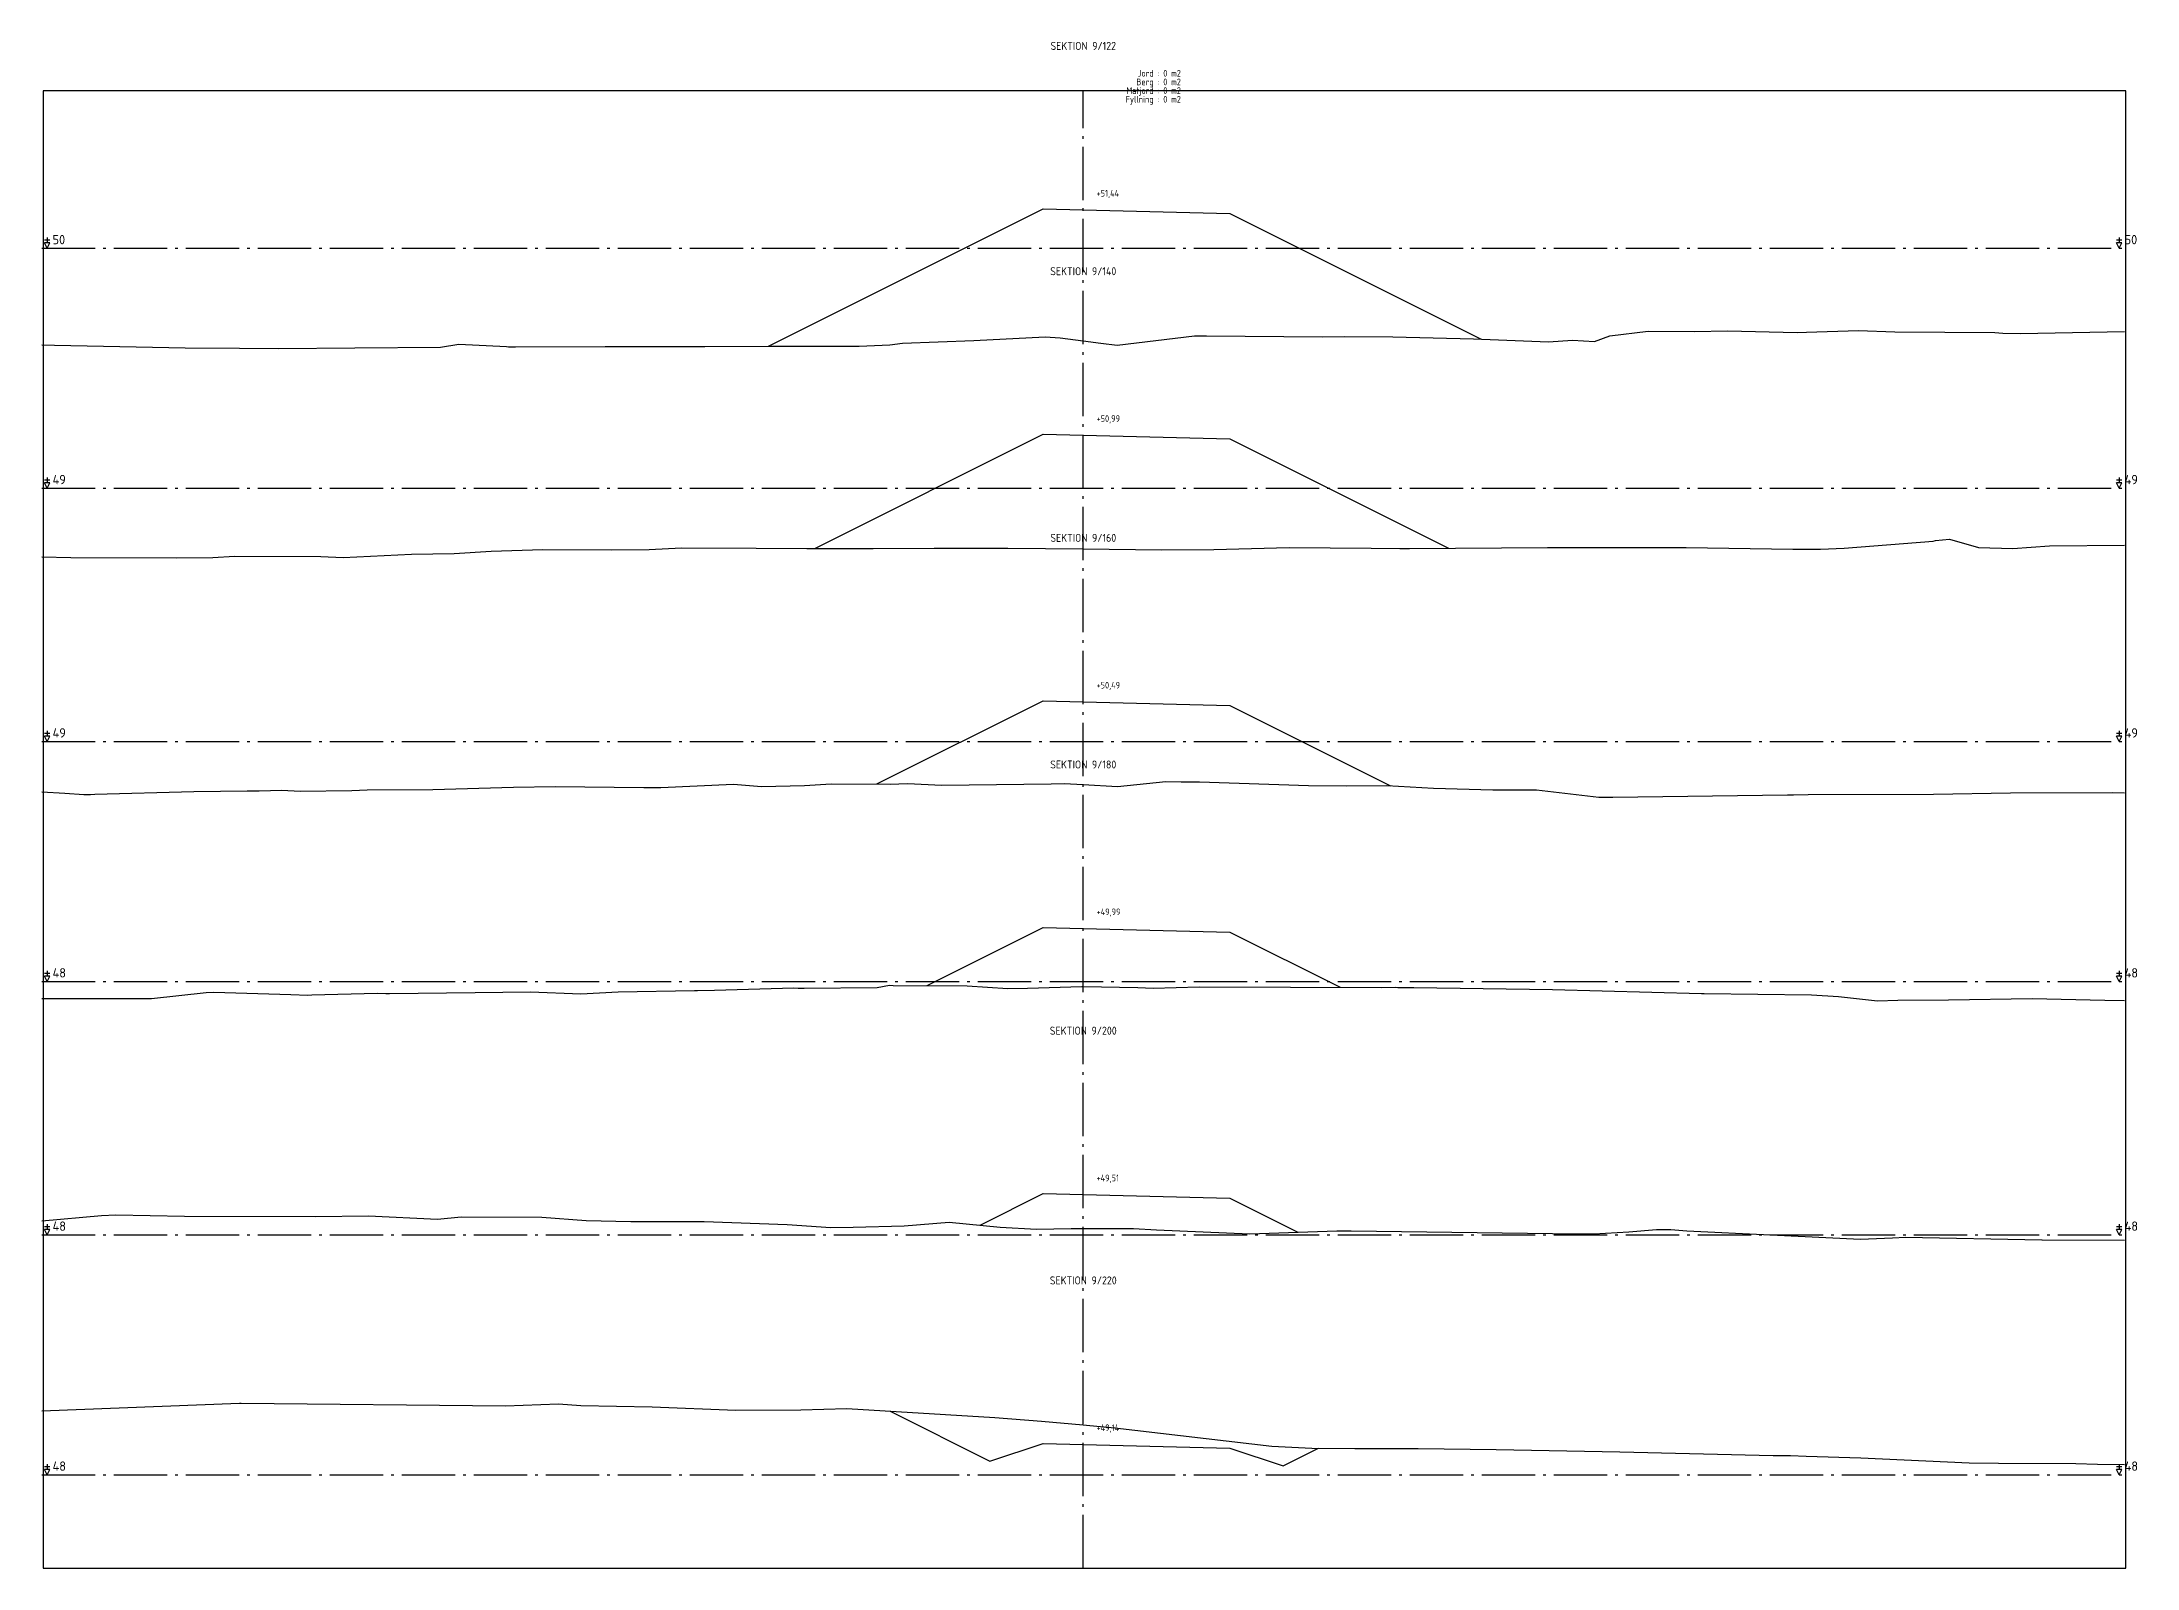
# Model space of a CAD drawing. Header units: metres. Extents: x 164066 to 165347, y 6228109 to 6230364.
# Drawn here: x 164065.9 to 164144.5, y 6228734.2 to 6228791.4 of the extents above; entities that cross this region are included whole.
import ezdxf
from ezdxf.enums import TextEntityAlignment as Align

# ---------------------------------------------------------------- set-up
doc = ezdxf.new("R2010")
doc.units = ezdxf.units.M
doc.header["$LTSCALE"] = 0.1
doc.linetypes.add('CENTRUMLINJE', pattern=[27, 20, -3, 1, -3])
for name, color, linetype in [('M-000', 7, 'Continuous'), ('M-372A', 3, 'Continuous'), ('M-374C', 6, 'Continuous'), ('M-378A', 7, 'CENTRUMLINJE'), ('M-378AT', 4, 'Continuous'), ('M-378B', 4, 'CENTRUMLINJE'), ('M-378BT', 4, 'Continuous'), ('M-378CT', 4, 'Continuous'), ('T19202X', 4, 'Continuous')]:
    doc.layers.add(name, color=color, linetype=linetype)
doc.styles.add('ISO35', font='ISO3098', dxfattribs={"height": 3.5})
doc.styles.add('P_ISO_25', font='ISO', dxfattribs={"height": 2.5})
doc.styles.add('P_ISO_30', font='ISO', dxfattribs={"height": 3})

msp = doc.modelspace()

# ---------------------------------------------------------------- linework, layer by layer
at = {"layer": 'M-000'}
msp.add_lwpolyline([(164065.944, 6228734.154), (164144.044, 6228734.154), (164144.044, 6228789.554), (164065.944, 6228789.554), (164065.944, 6228734.154)], dxfattribs=at)
at = {"layer": 'M-372A', "color": 3, "linetype": 'Continuous'}
for points in [[(164065.894, 6228780.028), (164066.363, 6228780.018), (164071.27, 6228779.915), (164073.305, 6228779.903), (164074.77, 6228779.895), (164077.632, 6228779.922), (164080.839, 6228779.945), (164081.524, 6228780.057), (164083.322, 6228779.975), (164083.393, 6228779.959), (164083.56, 6228779.959), (164083.652, 6228779.959), (164087.013, 6228779.969), (164089.789, 6228779.969), (164090.757, 6228779.968), (164093.245, 6228779.977), (164096.543, 6228779.98), (164097.685, 6228780.038), (164098.168, 6228780.094), (164100.839, 6228780.195), (164103.51, 6228780.333), (164104.08, 6228780.29), (164104.944, 6228780.181), (164105.605, 6228780.098), (164106.214, 6228780.021), (164109.11, 6228780.369), (164109.143, 6228780.375), (164109.566, 6228780.369), (164113.914, 6228780.331), (164114.754, 6228780.343), (164116.558, 6228780.331), (164119.575, 6228780.257), (164122.385, 6228780.144), (164123.295, 6228780.203), (164124.113, 6228780.158), (164124.691, 6228780.365), (164126.131, 6228780.542), (164127.869, 6228780.532), (164129.101, 6228780.561), (164131.716, 6228780.496), (164132.063, 6228780.502), (164134.01, 6228780.566), (164135.375, 6228780.519), (164139.126, 6228780.494), (164139.422, 6228780.475), (164140.091, 6228780.452), (164143.994, 6228780.527)], [(164065.894, 6228772.081), (164066.982, 6228772.059), (164070.927, 6228772.05), (164072.303, 6228772.058), (164073.116, 6228772.107), (164076.348, 6228772.091), (164077.187, 6228772.052), (164079.748, 6228772.178), (164081.355, 6228772.211), (164082.744, 6228772.29), (164084.684, 6228772.359), (164087.27, 6228772.344), (164088.664, 6228772.362), (164089.875, 6228772.425), (164092.683, 6228772.407), (164094.574, 6228772.396), (164097.065, 6228772.392), (164099.358, 6228772.409), (164102.112, 6228772.405), (164104.944, 6228772.377), (164107.881, 6228772.349), (164109.846, 6228772.362), (164112.66, 6228772.435), (164115.736, 6228772.403), (164116.81, 6228772.388), (164117.174, 6228772.399), (164122.35, 6228772.437), (164124.613, 6228772.429), (164127.553, 6228772.436), (164131.547, 6228772.371), (164132.59, 6228772.369), (164133.482, 6228772.405), (164136.809, 6228772.669), (164136.904, 6228772.689), (164137.429, 6228772.74), (164138.517, 6228772.432), (164139.805, 6228772.394), (164141.175, 6228772.499), (164143.994, 6228772.518)], [(164065.894, 6228763.269), (164066.754, 6228763.223), (164067.47, 6228763.172), (164067.716, 6228763.174), (164067.874, 6228763.177), (164071.59, 6228763.286), (164073.595, 6228763.31), (164074.043, 6228763.303), (164074.89, 6228763.328), (164075.577, 6228763.298), (164077.511, 6228763.322), (164078.095, 6228763.348), (164080.548, 6228763.354), (164083.583, 6228763.448), (164085.144, 6228763.462), (164088.462, 6228763.426), (164088.835, 6228763.426), (164089.108, 6228763.431), (164091.83, 6228763.552), (164092.877, 6228763.472), (164094.495, 6228763.505), (164095.494, 6228763.572), (164097.706, 6228763.56), (164098.349, 6228763.575), (164099.641, 6228763.52), (164103.735, 6228763.573), (164104.232, 6228763.584), (164104.944, 6228763.541), (164106.226, 6228763.465), (164108.037, 6228763.65), (164108.619, 6228763.644), (164109.308, 6228763.644), (164113.386, 6228763.506), (164114.822, 6228763.487), (164116.328, 6228763.505), (164118.082, 6228763.407), (164120.301, 6228763.343), (164121.94, 6228763.34), (164124.283, 6228763.067), (164124.314, 6228763.064), (164124.322, 6228763.064), (164124.805, 6228763.069), (164131.357, 6228763.155), (164131.578, 6228763.156), (164132.121, 6228763.165), (164136.827, 6228763.184), (164139.719, 6228763.23), (164143.527, 6228763.239), (164143.994, 6228763.232)], [(164065.894, 6228755.521), (164066.381, 6228755.521), (164069.742, 6228755.513), (164070.003, 6228755.517), (164072.052, 6228755.744), (164072.337, 6228755.754), (164075.226, 6228755.671), (164075.868, 6228755.647), (164076.013, 6228755.659), (164078.472, 6228755.721), (164078.79, 6228755.707), (164078.927, 6228755.703), (164082.141, 6228755.744), (164084.213, 6228755.769), (164086.1, 6228755.694), (164087.499, 6228755.764), (164090.364, 6228755.813), (164090.42, 6228755.815), (164090.476, 6228755.814), (164091.12, 6228755.832), (164094.087, 6228755.913), (164094.255, 6228755.905), (164094.483, 6228755.904), (164097.21, 6228755.932), (164097.679, 6228756.015), (164097.821, 6228756.006), (164100.59, 6228755.994), (164102.115, 6228755.892), (164102.858, 6228755.908), (164104.889, 6228755.969), (164104.944, 6228755.968), (164106.989, 6228755.935), (164107.561, 6228755.909), (164109.295, 6228755.954), (164116.142, 6228755.932), (164116.636, 6228755.939), (164116.736, 6228755.933), (164117.335, 6228755.925), (164122.541, 6228755.853), (164128.121, 6228755.703), (164128.228, 6228755.699), (164132.256, 6228755.655), (164133.269, 6228755.592), (164134.724, 6228755.434), (164135.489, 6228755.456), (164137.388, 6228755.471), (164140.532, 6228755.522), (164143.247, 6228755.45), (164143.994, 6228755.444)], [(164065.894, 6228747.177), (164068.135, 6228747.379), (164068.668, 6228747.401), (164071.246, 6228747.349), (164076.158, 6228747.343), (164078.139, 6228747.369), (164080.734, 6228747.238), (164081.62, 6228747.333), (164084.635, 6228747.318), (164086.3, 6228747.19), (164087.975, 6228747.153), (164090.731, 6228747.156), (164093.835, 6228747.038), (164095.483, 6228746.931), (164096.311, 6228746.943), (164098.23, 6228746.988), (164099.912, 6228747.124), (164101.832, 6228746.943), (164103.193, 6228746.866), (164104.489, 6228746.886), (164104.944, 6228746.888), (164106.832, 6228746.894), (164107.692, 6228746.84), (164111.184, 6228746.688), (164114.453, 6228746.799), (164114.605, 6228746.802), (164114.756, 6228746.808), (164114.988, 6228746.8), (164123.491, 6228746.697), (164124.084, 6228746.697), (164125.405, 6228746.769), (164126.441, 6228746.858), (164126.979, 6228746.855), (164127.577, 6228746.799), (164130.715, 6228746.654), (164134.092, 6228746.497), (164135.291, 6228746.543), (164135.779, 6228746.569), (164140.885, 6228746.461), (164140.904, 6228746.461), (164143.994, 6228746.459)], [(164065.894, 6228740.058), (164073.31, 6228740.338), (164073.328, 6228740.338), (164073.37, 6228740.338), (164083.274, 6228740.242), (164085.268, 6228740.313), (164086.104, 6228740.257), (164088.779, 6228740.201), (164091.91, 6228740.081), (164094.356, 6228740.096), (164096.072, 6228740.135), (164101.629, 6228739.8), (164103.382, 6228739.661), (164104.944, 6228739.527), (164105.186, 6228739.507), (164106.133, 6228739.411), (164112.014, 6228738.722), (164113.514, 6228738.653), (164115.131, 6228738.639), (164117.497, 6228738.639), (164120.432, 6228738.604), (164125.062, 6228738.51), (164130.816, 6228738.381), (164131.468, 6228738.373), (164132.054, 6228738.348), (164134.104, 6228738.293), (164138.168, 6228738.105), (164139.265, 6228738.087), (164142.162, 6228738.081), (164142.975, 6228738.052), (164143.994, 6228738.046)]]:
    msp.add_lwpolyline(points, dxfattribs=at)
at = {"layer": 'M-374C', "color": 6, "linetype": 'Continuous'}
for points in [[(164093.137, 6228779.977), (164103.444, 6228785.131), (164103.944, 6228785.118), (164104.944, 6228785.093), (164108.944, 6228784.993), (164109.944, 6228784.968), (164110.444, 6228784.956), (164119.864, 6228780.246)], [(164094.875, 6228772.396), (164103.444, 6228776.681), (164103.944, 6228776.668), (164104.944, 6228776.643), (164108.944, 6228776.543), (164109.944, 6228776.518), (164110.444, 6228776.506), (164118.635, 6228772.41)], [(164097.209, 6228763.563), (164103.444, 6228766.681), (164103.944, 6228766.668), (164104.944, 6228766.643), (164108.944, 6228766.543), (164109.944, 6228766.518), (164110.444, 6228766.506), (164116.459, 6228763.498)], [(164099.085, 6228756.001), (164103.444, 6228758.181), (164103.944, 6228758.168), (164104.944, 6228758.143), (164108.944, 6228758.043), (164109.944, 6228758.018), (164110.444, 6228758.006), (164114.581, 6228755.937)], [(164101.078, 6228747.014), (164103.444, 6228748.198), (164103.944, 6228748.185), (164104.944, 6228748.16), (164108.944, 6228748.06), (164109.944, 6228748.035), (164110.444, 6228748.023), (164112.99, 6228746.75)], [(164097.701, 6228740.037), (164101.444, 6228738.166), (164103.444, 6228738.832), (164103.944, 6228738.819), (164104.944, 6228738.794), (164108.944, 6228738.694), (164109.944, 6228738.669), (164110.444, 6228738.657), (164112.444, 6228737.991), (164113.765, 6228738.651)]]:
    msp.add_lwpolyline(points, dxfattribs=at)
at = {"layer": 'M-378A'}
for p, q in [((164065.894, 6228783.654), (164143.994, 6228783.654)), ((164065.894, 6228774.654), (164143.994, 6228774.654)), ((164065.894, 6228765.154), (164143.994, 6228765.154)), ((164065.894, 6228756.154), (164143.994, 6228756.154)), ((164065.894, 6228746.654), (164143.994, 6228746.654)), ((164065.894, 6228737.654), (164143.994, 6228737.654))]:
    msp.add_line(p, q, dxfattribs=at)
at = {"layer": 'M-378AT'}
for p, q in [((164066.194, 6228783.954), (164065.994, 6228783.954)), ((164066.094, 6228784.054), (164066.094, 6228783.854)), ((164143.894, 6228783.954), (164143.694, 6228783.954)), ((164143.794, 6228784.054), (164143.794, 6228783.854)), ((164066.094, 6228783.654), (164065.994, 6228783.854)), ((164066.194, 6228783.854), (164065.994, 6228783.854)), ((164066.094, 6228783.654), (164066.194, 6228783.854)), ((164143.794, 6228783.654), (164143.694, 6228783.854)), ((164143.894, 6228783.854), (164143.694, 6228783.854)), ((164143.794, 6228783.654), (164143.894, 6228783.854)), ((164066.194, 6228774.954), (164065.994, 6228774.954)), ((164066.094, 6228774.654), (164065.994, 6228774.854)), ((164066.194, 6228774.854), (164065.994, 6228774.854)), ((164066.094, 6228775.054), (164066.094, 6228774.854)), ((164066.094, 6228774.654), (164066.194, 6228774.854)), ((164143.894, 6228774.954), (164143.694, 6228774.954)), ((164143.794, 6228774.654), (164143.694, 6228774.854)), ((164143.894, 6228774.854), (164143.694, 6228774.854)), ((164143.794, 6228775.054), (164143.794, 6228774.854)), ((164143.794, 6228774.654), (164143.894, 6228774.854)), ((164066.194, 6228765.454), (164065.994, 6228765.454)), ((164066.094, 6228765.154), (164065.994, 6228765.354)), ((164066.194, 6228765.354), (164065.994, 6228765.354)), ((164066.094, 6228765.554), (164066.094, 6228765.354)), ((164066.094, 6228765.154), (164066.194, 6228765.354)), ((164143.894, 6228765.454), (164143.694, 6228765.454)), ((164143.794, 6228765.154), (164143.694, 6228765.354)), ((164143.894, 6228765.354), (164143.694, 6228765.354)), ((164143.794, 6228765.554), (164143.794, 6228765.354)), ((164143.794, 6228765.154), (164143.894, 6228765.354)), ((164066.194, 6228756.454), (164065.994, 6228756.454)), ((164066.094, 6228756.554), (164066.094, 6228756.354)), ((164143.894, 6228756.454), (164143.694, 6228756.454)), ((164143.794, 6228756.554), (164143.794, 6228756.354)), ((164066.094, 6228756.154), (164065.994, 6228756.354)), ((164066.194, 6228756.354), (164065.994, 6228756.354)), ((164066.094, 6228756.154), (164066.194, 6228756.354)), ((164143.794, 6228756.154), (164143.694, 6228756.354)), ((164143.894, 6228756.354), (164143.694, 6228756.354)), ((164143.794, 6228756.154), (164143.894, 6228756.354)), ((164066.194, 6228746.954), (164065.994, 6228746.954)), ((164066.094, 6228747.054), (164066.094, 6228746.854)), ((164143.894, 6228746.954), (164143.694, 6228746.954)), ((164143.794, 6228747.054), (164143.794, 6228746.854)), ((164066.094, 6228746.654), (164065.994, 6228746.854)), ((164066.194, 6228746.854), (164065.994, 6228746.854)), ((164066.094, 6228746.654), (164066.194, 6228746.854)), ((164143.794, 6228746.654), (164143.694, 6228746.854)), ((164143.894, 6228746.854), (164143.694, 6228746.854)), ((164143.794, 6228746.654), (164143.894, 6228746.854)), ((164066.194, 6228737.954), (164065.994, 6228737.954)), ((164066.094, 6228737.654), (164065.994, 6228737.854)), ((164066.194, 6228737.854), (164065.994, 6228737.854)), ((164066.094, 6228738.054), (164066.094, 6228737.854)), ((164066.094, 6228737.654), (164066.194, 6228737.854)), ((164143.894, 6228737.954), (164143.694, 6228737.954)), ((164143.794, 6228737.654), (164143.694, 6228737.854)), ((164143.894, 6228737.854), (164143.694, 6228737.854)), ((164143.794, 6228738.054), (164143.794, 6228737.854)), ((164143.794, 6228737.654), (164143.894, 6228737.854))]:
    msp.add_line(p, q, dxfattribs=at)
at = {"layer": 'M-378B', "linetype": 'CENTRUMLINJE'}
msp.add_line((164104.944, 6228734.154), (164104.944, 6228789.554), dxfattribs=at)
at = {"layer": 'T19202X'}
for centre in [(164104.944, 6228779.154), (164104.944, 6228771.154), (164104.944, 6228761.654), (164104.944, 6228753.654), (164104.944, 6228744.154), (164104.944, 6228735.154)]:
    msp.add_circle(centre, 0.001, dxfattribs=at)

# ---------------------------------------------------------------- texts
at = {"layer": 'M-378AT', "style": 'ISO35'}
for s, p in [('50', (164066.294, 6228783.804)), ('50', (164143.994, 6228783.804)), ('49', (164066.294, 6228774.804)), ('49', (164143.994, 6228774.804)), ('49', (164066.294, 6228765.304)), ('49', (164143.994, 6228765.304)), ('48', (164066.294, 6228756.304)), ('48', (164143.994, 6228756.304)), ('48', (164066.294, 6228746.804)), ('48', (164143.994, 6228746.804)), ('48', (164066.294, 6228737.804)), ('48', (164143.994, 6228737.804))]:
    msp.add_text(s, height=0.35, dxfattribs=at).set_placement(p)
at = {"layer": 'M-378BT', "style": 'P_ISO_30'}
for s, p in [('SEKTION 9/122', (164104.944, 6228791.093)), ('SEKTION 9/140', (164104.944, 6228782.643)), ('SEKTION 9/160', (164104.944, 6228772.643)), ('SEKTION 9/180', (164104.944, 6228764.143)), ('SEKTION 9/200', (164104.944, 6228754.16)), ('SEKTION 9/220', (164104.944, 6228744.794))]:
    msp.add_text(s, height=0.3, dxfattribs=at).set_placement(p, align=Align.CENTER)
at = {"layer": 'M-378BT', "style": 'P_ISO_25'}
for s, p in [('+51,44', (164105.444, 6228785.593)), ('+50,99', (164105.444, 6228777.143)), ('+50,49', (164105.444, 6228767.143)), ('+49,99', (164105.444, 6228758.643)), ('+49,51', (164105.444, 6228748.66)), ('+49,14', (164105.444, 6228739.294))]:
    msp.add_text(s, height=0.25, dxfattribs=at).set_placement(p)
at = {"layer": 'M-378CT', "color": 2, "style": 'P_ISO_25'}
for s, p in [('Jord : ', (164107.944, 6228790.093)), ('Matjord : ', (164107.944, 6228789.443)), ('Berg : ', (164107.944, 6228789.768)), ('Fyllning : ', (164107.944, 6228789.118))]:
    msp.add_text(s, height=0.25, dxfattribs=at).set_placement(p, align=Align.RIGHT)
for p in [(164107.944, 6228790.093), (164107.944, 6228789.768), (164107.944, 6228789.443), (164107.944, 6228789.118)]:
    msp.add_text('0 m2', height=0.25, dxfattribs=at).set_placement(p)

doc.saveas('drawing.dxf')
